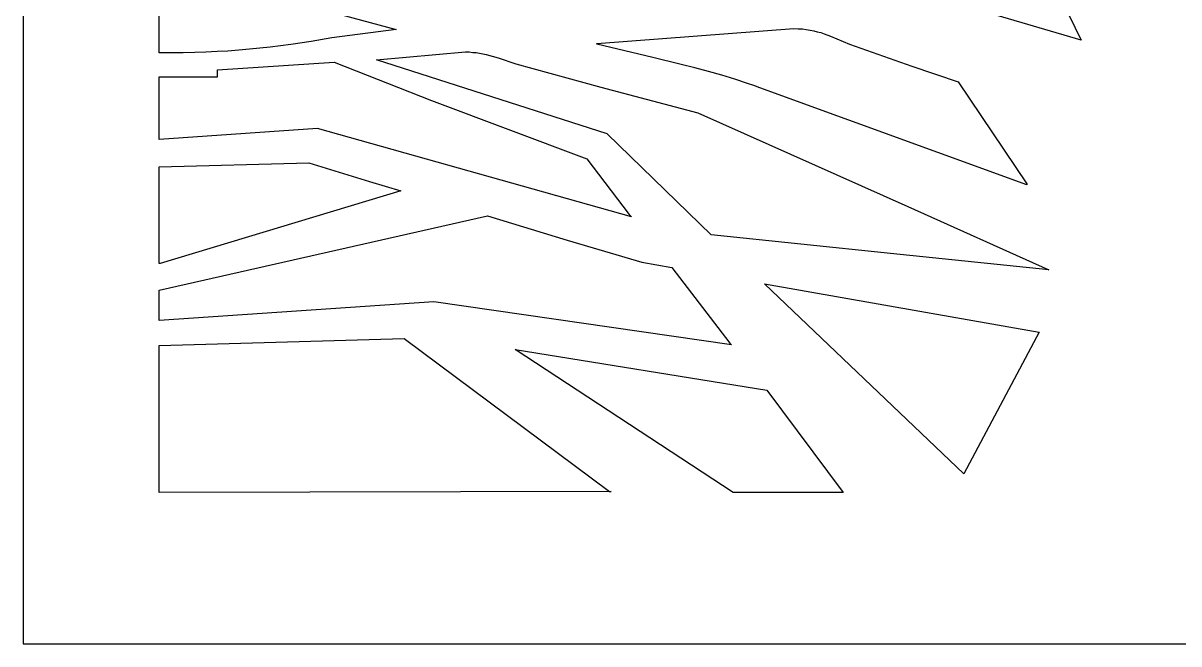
# Model space of a CAD drawing. Header units: centimetres. Extents: x -2.15 to 2.15, y -4.26 to 4.26.
# Drawn here: x -2.146 to 0.077, y -4.261 to -3.066 of the extents above; entities that cross this region are included whole.
import ezdxf

# ---------------------------------------------------------------- set-up
doc = ezdxf.new("R2010")
doc.units = ezdxf.units.CM
doc.header["$MEASUREMENT"] = 0
doc.layers.add('Layer 1', color=7, linetype='Continuous')

msp = doc.modelspace()

# ---------------------------------------------------------------- linework, layer by layer
at = {"layer": 'Layer 1', "color": 250}
for points, knots in [([(-2.14586, 4.26053), (-2.14586, 4.26053), (-2.14586, 4.26053), (-2.14586, 4.26053), (-2.14586, 4.26053), (-2.14586, 4.26053), (2.14587, 4.26053), (2.14587, 4.26053), (2.14587, 4.26053), (2.14587, 4.26053), (2.14587, 4.26053), (2.14587, 4.26053), (2.14587, 4.26053), (2.14587, 4.26053), (2.14587, -4.26054), (2.14587, -4.26054), (2.14587, -4.26054), (2.14587, -4.26054), (2.14587, -4.26054), (2.14587, -4.26054), (2.14587, -4.26054), (2.14587, -4.26054), (-2.14586, -4.26054), (-2.14586, -4.26054), (-2.14586, -4.26054), (-2.14586, -4.26054), (-2.14586, -4.26054), (-2.14586, -4.26054), (-2.14586, -4.26054), (-2.14586, -4.26054), (-2.14586, 4.26053), (-2.14586, 4.26053), (-2.14586, 4.26053), (-2.14586, 4.26053), (-2.14586, 4.26053), (-2.14586, 4.26053)], [0, 0, 0, 0, 0.1, 0.1, 0.1, 0.1, 0.2, 0.2, 0.2, 0.2, 0.3, 0.3, 0.3, 0.3, 0.4, 0.4, 0.4, 0.4, 0.5, 0.5, 0.5, 0.5, 0.6, 0.6, 0.6, 0.6, 0.7, 0.7, 0.7, 0.7, 0.8, 0.8, 0.8, 0.8, 1, 1, 1, 1]), ([(-1.88397, -3.12269), (-1.88397, -3.12269), (-1.88397, -3.12269), (-1.88397, -3.12269), (-1.88397, -3.12269), (-1.88397, -3.12269), (-1.86088, -3.12269), (-1.86088, -3.12269), (-1.86088, -3.12269), (-1.86088, -3.12269), (-1.83817, -3.12269), (-1.83817, -3.12269), (-1.83817, -3.12269), (-1.83817, -3.12269), (-1.81584, -3.12232), (-1.81584, -3.12232), (-1.81584, -3.12232), (-1.81584, -3.12232), (-1.79426, -3.12157), (-1.79426, -3.12157), (-1.79426, -3.12157), (-1.79426, -3.12157), (-1.7727, -3.12044), (-1.7727, -3.12044), (-1.7727, -3.12044), (-1.7727, -3.12044), (-1.75188, -3.11931), (-1.75188, -3.11931), (-1.75188, -3.11931), (-1.75188, -3.11931), (-1.73108, -3.11782), (-1.73108, -3.11782), (-1.73108, -3.11782), (-1.73108, -3.11782), (-1.71062, -3.11592), (-1.71062, -3.11592), (-1.71062, -3.11592), (-1.71062, -3.11592), (-1.69057, -3.11404), (-1.69057, -3.11404), (-1.69057, -3.11404), (-1.69057, -3.11404), (-1.67053, -3.11179), (-1.67053, -3.11179), (-1.67053, -3.11179), (-1.67053, -3.11179), (-1.65083, -3.10954), (-1.65083, -3.10954), (-1.65083, -3.10954), (-1.65083, -3.10954), (-1.63115, -3.10691), (-1.63115, -3.10691), (-1.63115, -3.10691), (-1.63115, -3.10691), (-1.59179, -3.1009), (-1.59179, -3.1009), (-1.59179, -3.1009), (-1.59179, -3.1009), (-1.55243, -3.09414), (-1.55243, -3.09414), (-1.55243, -3.09414), (-1.55243, -3.09414), (-1.55243, -3.09414), (-1.55243, -3.09414), (-1.55243, -3.09414), (-1.55243, -3.09414), (-1.4283, -3.07759), (-1.4283, -3.07759), (-1.4283, -3.07759), (-1.4283, -3.07759), (-1.4283, -3.07759), (-1.4283, -3.07759), (-1.4283, -3.07759), (-1.4283, -3.07759), (-1.6024, -3.031), (-1.6024, -3.031), (-1.6024, -3.031), (-1.6024, -3.031), (-1.6024, -3.031), (-1.6024, -3.031), (-1.6024, -3.031), (-1.6024, -3.031), (-1.88397, -2.72136), (-1.88397, -2.72136), (-1.88397, -2.72136), (-1.88397, -2.72136), (-1.88397, -2.72136), (-1.88397, -2.72136), (-1.88397, -2.72136), (-1.88397, -2.72136), (-1.88397, -3.12269), (-1.88397, -3.12269), (-1.88397, -3.12269), (-1.88397, -3.12269), (-1.88397, -3.12269), (-1.88397, -3.12269)], [0, 0, 0, 0, 0.04, 0.04, 0.04, 0.04, 0.08, 0.08, 0.08, 0.08, 0.12, 0.12, 0.12, 0.12, 0.16, 0.16, 0.16, 0.16, 0.2, 0.2, 0.2, 0.2, 0.24, 0.24, 0.24, 0.24, 0.28, 0.28, 0.28, 0.28, 0.32, 0.32, 0.32, 0.32, 0.36, 0.36, 0.36, 0.36, 0.4, 0.4, 0.4, 0.4, 0.44, 0.44, 0.44, 0.44, 0.48, 0.48, 0.48, 0.48, 0.52, 0.52, 0.52, 0.52, 0.56, 0.56, 0.56, 0.56, 0.6, 0.6, 0.6, 0.6, 0.64, 0.64, 0.64, 0.64, 0.68, 0.68, 0.68, 0.68, 0.72, 0.72, 0.72, 0.72, 0.76, 0.76, 0.76, 0.76, 0.8, 0.8, 0.8, 0.8, 0.84, 0.84, 0.84, 0.84, 0.88, 0.88, 0.88, 0.88, 0.92, 0.92, 0.92, 0.92, 1, 1, 1, 1]), ([(-0.83033, -2.75592), (-0.83033, -2.75592), (-0.83033, -2.75592), (-0.83033, -2.75592), (-0.83033, -2.75592), (-0.83033, -2.75592), (-0.65472, -2.93781), (-0.65472, -2.93781), (-0.65472, -2.93781), (-0.65472, -2.93781), (-0.65472, -2.93781), (-0.65472, -2.93781), (-0.65472, -2.93781), (-0.65472, -2.93781), (-0.11126, -3.09864), (-0.11126, -3.09864), (-0.11126, -3.09864), (-0.11126, -3.09864), (-0.11126, -3.09864), (-0.11126, -3.09864), (-0.11126, -3.09864), (-0.11126, -3.09864), (-0.23237, -2.84913), (-0.23237, -2.84913), (-0.23237, -2.84913), (-0.23237, -2.84913), (-0.23237, -2.84913), (-0.23237, -2.84913), (-0.23237, -2.84913), (-0.23237, -2.84913), (-0.83033, -2.75592), (-0.83033, -2.75592), (-0.83033, -2.75592), (-0.83033, -2.75592), (-0.83033, -2.75592), (-0.83033, -2.75592)], [0, 0, 0, 0, 0.1, 0.1, 0.1, 0.1, 0.2, 0.2, 0.2, 0.2, 0.3, 0.3, 0.3, 0.3, 0.4, 0.4, 0.4, 0.4, 0.5, 0.5, 0.5, 0.5, 0.6, 0.6, 0.6, 0.6, 0.7, 0.7, 0.7, 0.7, 0.8, 0.8, 0.8, 0.8, 1, 1, 1, 1]), ([(-0.6638, -3.07609), (-0.6638, -3.07609), (-0.6638, -3.07609), (-0.6638, -3.07609), (-0.6638, -3.07609), (-0.6638, -3.07609), (-1.04227, -3.10466), (-1.04227, -3.10466), (-1.04227, -3.10466), (-1.04227, -3.10466), (-1.04227, -3.10466), (-1.04227, -3.10466), (-1.04227, -3.10466), (-1.04227, -3.10466), (-1.04227, -3.10617), (-1.04227, -3.10617), (-1.04227, -3.10617), (-1.04227, -3.10617), (-1.04227, -3.10617), (-1.04227, -3.10617), (-1.04227, -3.10617), (-1.04227, -3.10617), (-0.9348, -3.13172), (-0.9348, -3.13172), (-0.9348, -3.13172), (-0.9348, -3.13172), (-0.9348, -3.13172), (-0.9348, -3.13172), (-0.9348, -3.13172), (-0.9348, -3.13172), (-0.88028, -3.14522), (-0.88028, -3.14522), (-0.88028, -3.14522), (-0.88028, -3.14522), (-0.85379, -3.15199), (-0.85379, -3.15199), (-0.85379, -3.15199), (-0.85379, -3.15199), (-0.82768, -3.15876), (-0.82768, -3.15876), (-0.82768, -3.15876), (-0.82768, -3.15876), (-0.80233, -3.16592), (-0.80233, -3.16592), (-0.80233, -3.16592), (-0.80233, -3.16592), (-0.77734, -3.17342), (-0.77734, -3.17342), (-0.77734, -3.17342), (-0.77734, -3.17342), (-0.75274, -3.18167), (-0.75274, -3.18167), (-0.75274, -3.18167), (-0.75274, -3.18167), (-0.74064, -3.18581), (-0.74064, -3.18581), (-0.74064, -3.18581), (-0.74064, -3.18581), (-0.7289, -3.19032), (-0.7289, -3.19032), (-0.7289, -3.19032), (-0.7289, -3.19032), (-0.7289, -3.19032), (-0.7289, -3.19032), (-0.7289, -3.19032), (-0.7289, -3.19032), (-0.21571, -3.37672), (-0.21571, -3.37672), (-0.21571, -3.37672), (-0.21571, -3.37672), (-0.21571, -3.37672), (-0.21571, -3.37672), (-0.21571, -3.37672), (-0.21571, -3.37672), (-0.21571, -3.37522), (-0.21571, -3.37522), (-0.21571, -3.37522), (-0.21571, -3.37522), (-0.21571, -3.37522), (-0.21571, -3.37522), (-0.21571, -3.37522), (-0.21571, -3.37522), (-0.34742, -3.17831), (-0.34742, -3.17831), (-0.34742, -3.17831), (-0.34742, -3.17831), (-0.34742, -3.17831), (-0.34742, -3.17831), (-0.34742, -3.17831), (-0.34742, -3.17831), (-0.43672, -3.14825), (-0.43672, -3.14825), (-0.43672, -3.14825), (-0.43672, -3.14825), (-0.43672, -3.14825), (-0.43672, -3.14825), (-0.43672, -3.14825), (-0.43672, -3.14825), (-0.55633, -3.10617), (-0.55633, -3.10617), (-0.55633, -3.10617), (-0.55633, -3.10617), (-0.55633, -3.10617), (-0.55633, -3.10617), (-0.55633, -3.10617), (-0.55633, -3.10617), (-0.56883, -3.10127), (-0.56883, -3.10127), (-0.56883, -3.10127), (-0.56883, -3.10127), (-0.58094, -3.09601), (-0.58094, -3.09601), (-0.58094, -3.09601), (-0.58094, -3.09601), (-0.59304, -3.09075), (-0.59304, -3.09075), (-0.59304, -3.09075), (-0.59304, -3.09075), (-0.60515, -3.08624), (-0.60515, -3.08624), (-0.60515, -3.08624), (-0.60515, -3.08624), (-0.61159, -3.08398), (-0.61159, -3.08398), (-0.61159, -3.08398), (-0.61159, -3.08398), (-0.6184, -3.08211), (-0.6184, -3.08211), (-0.6184, -3.08211), (-0.6184, -3.08211), (-0.62483, -3.08062), (-0.62483, -3.08062), (-0.62483, -3.08062), (-0.62483, -3.08062), (-0.63202, -3.0791), (-0.63202, -3.0791), (-0.63202, -3.0791), (-0.63202, -3.0791), (-0.63958, -3.07759), (-0.63958, -3.07759), (-0.63958, -3.07759), (-0.63958, -3.07759), (-0.64717, -3.07685), (-0.64717, -3.07685), (-0.64717, -3.07685), (-0.64717, -3.07685), (-0.65511, -3.07647), (-0.65511, -3.07647), (-0.65511, -3.07647), (-0.65511, -3.07647), (-0.6638, -3.07609), (-0.6638, -3.07609), (-0.6638, -3.07609), (-0.6638, -3.07609), (-0.6638, -3.07609), (-0.6638, -3.07609)], [0, 0, 0, 0, 0.025, 0.025, 0.025, 0.025, 0.05, 0.05, 0.05, 0.05, 0.075, 0.075, 0.075, 0.075, 0.1, 0.1, 0.1, 0.1, 0.125, 0.125, 0.125, 0.125, 0.15, 0.15, 0.15, 0.15, 0.175, 0.175, 0.175, 0.175, 0.2, 0.2, 0.2, 0.2, 0.225, 0.225, 0.225, 0.225, 0.25, 0.25, 0.25, 0.25, 0.275, 0.275, 0.275, 0.275, 0.3, 0.3, 0.3, 0.3, 0.325, 0.325, 0.325, 0.325, 0.35, 0.35, 0.35, 0.35, 0.375, 0.375, 0.375, 0.375, 0.4, 0.4, 0.4, 0.4, 0.425, 0.425, 0.425, 0.425, 0.45, 0.45, 0.45, 0.45, 0.475, 0.475, 0.475, 0.475, 0.5, 0.5, 0.5, 0.5, 0.525, 0.525, 0.525, 0.525, 0.55, 0.55, 0.55, 0.55, 0.575, 0.575, 0.575, 0.575, 0.6, 0.6, 0.6, 0.6, 0.625, 0.625, 0.625, 0.625, 0.65, 0.65, 0.65, 0.65, 0.675, 0.675, 0.675, 0.675, 0.7, 0.7, 0.7, 0.7, 0.725, 0.725, 0.725, 0.725, 0.75, 0.75, 0.75, 0.75, 0.775, 0.775, 0.775, 0.775, 0.8, 0.8, 0.8, 0.8, 0.825, 0.825, 0.825, 0.825, 0.85, 0.85, 0.85, 0.85, 0.875, 0.875, 0.875, 0.875, 0.9, 0.9, 0.9, 0.9, 0.925, 0.925, 0.925, 0.925, 0.95, 0.95, 0.95, 0.95, 1, 1, 1, 1]), ([(-1.29507, -3.1212), (-1.29507, -3.1212), (-1.29507, -3.1212), (-1.29507, -3.1212), (-1.29507, -3.1212), (-1.29507, -3.1212), (-1.46614, -3.13622), (-1.46614, -3.13622), (-1.46614, -3.13622), (-1.46614, -3.13622), (-1.46614, -3.13622), (-1.46614, -3.13622), (-1.46614, -3.13622), (-1.46614, -3.13622), (-1.0226, -3.27901), (-1.0226, -3.27901), (-1.0226, -3.27901), (-1.0226, -3.27901), (-1.0226, -3.27901), (-1.0226, -3.27901), (-1.0226, -3.27901), (-1.0226, -3.27901), (-0.82278, -3.4729), (-0.82278, -3.4729), (-0.82278, -3.4729), (-0.82278, -3.4729), (-0.82278, -3.4729), (-0.82278, -3.4729), (-0.82278, -3.4729), (-0.82278, -3.4729), (-0.4776, -3.509), (-0.4776, -3.509), (-0.4776, -3.509), (-0.4776, -3.509), (-0.4776, -3.509), (-0.4776, -3.509), (-0.4776, -3.509), (-0.4776, -3.509), (-0.17333, -3.54057), (-0.17333, -3.54057), (-0.17333, -3.54057), (-0.17333, -3.54057), (-0.17333, -3.54057), (-0.17333, -3.54057), (-0.17333, -3.54057), (-0.17333, -3.54057), (-0.44431, -3.41881), (-0.44431, -3.41881), (-0.44431, -3.41881), (-0.44431, -3.41881), (-0.44431, -3.41881), (-0.44431, -3.41881), (-0.44431, -3.41881), (-0.44431, -3.41881), (-0.8485, -3.23843), (-0.8485, -3.23843), (-0.8485, -3.23843), (-0.8485, -3.23843), (-0.8485, -3.23843), (-0.8485, -3.23843), (-0.8485, -3.23843), (-0.8485, -3.23843), (-1.03471, -3.18882), (-1.03471, -3.18882), (-1.03471, -3.18882), (-1.03471, -3.18882), (-1.03471, -3.18882), (-1.03471, -3.18882), (-1.03471, -3.18882), (-1.03471, -3.18882), (-1.19819, -3.14373), (-1.19819, -3.14373), (-1.19819, -3.14373), (-1.19819, -3.14373), (-1.19819, -3.14373), (-1.19819, -3.14373), (-1.19819, -3.14373), (-1.19819, -3.14373), (-1.20955, -3.13998), (-1.20955, -3.13998), (-1.20955, -3.13998), (-1.20955, -3.13998), (-1.22091, -3.13622), (-1.22091, -3.13622), (-1.22091, -3.13622), (-1.22091, -3.13622), (-1.23226, -3.13246), (-1.23226, -3.13246), (-1.23226, -3.13246), (-1.23226, -3.13246), (-1.24362, -3.12908), (-1.24362, -3.12908), (-1.24362, -3.12908), (-1.24362, -3.12908), (-1.25533, -3.1257), (-1.25533, -3.1257), (-1.25533, -3.1257), (-1.25533, -3.1257), (-1.26784, -3.12345), (-1.26784, -3.12345), (-1.26784, -3.12345), (-1.26784, -3.12345), (-1.27426, -3.12232), (-1.27426, -3.12232), (-1.27426, -3.12232), (-1.27426, -3.12232), (-1.28107, -3.12193), (-1.28107, -3.12193), (-1.28107, -3.12193), (-1.28107, -3.12193), (-1.28789, -3.1212), (-1.28789, -3.1212), (-1.28789, -3.1212), (-1.28789, -3.1212), (-1.29507, -3.1212), (-1.29507, -3.1212), (-1.29507, -3.1212), (-1.29507, -3.1212), (-1.29507, -3.1212), (-1.29507, -3.1212)], [0, 0, 0, 0, 0.0322581, 0.0322581, 0.0322581, 0.0322581, 0.0645161, 0.0645161, 0.0645161, 0.0645161, 0.0967742, 0.0967742, 0.0967742, 0.0967742, 0.1290323, 0.1290323, 0.1290323, 0.1290323, 0.1612903, 0.1612903, 0.1612903, 0.1612903, 0.1935484, 0.1935484, 0.1935484, 0.1935484, 0.2258065, 0.2258065, 0.2258065, 0.2258065, 0.2580645, 0.2580645, 0.2580645, 0.2580645, 0.2903226, 0.2903226, 0.2903226, 0.2903226, 0.3225806, 0.3225806, 0.3225806, 0.3225806, 0.3548387, 0.3548387, 0.3548387, 0.3548387, 0.3870968, 0.3870968, 0.3870968, 0.3870968, 0.4193548, 0.4193548, 0.4193548, 0.4193548, 0.4516129, 0.4516129, 0.4516129, 0.4516129, 0.483871, 0.483871, 0.483871, 0.483871, 0.516129, 0.516129, 0.516129, 0.516129, 0.5483871, 0.5483871, 0.5483871, 0.5483871, 0.5806452, 0.5806452, 0.5806452, 0.5806452, 0.6129032, 0.6129032, 0.6129032, 0.6129032, 0.6451613, 0.6451613, 0.6451613, 0.6451613, 0.6774194, 0.6774194, 0.6774194, 0.6774194, 0.7096774, 0.7096774, 0.7096774, 0.7096774, 0.7419355, 0.7419355, 0.7419355, 0.7419355, 0.7741935, 0.7741935, 0.7741935, 0.7741935, 0.8064516, 0.8064516, 0.8064516, 0.8064516, 0.8387097, 0.8387097, 0.8387097, 0.8387097, 0.8709677, 0.8709677, 0.8709677, 0.8709677, 0.9032258, 0.9032258, 0.9032258, 0.9032258, 0.9354839, 0.9354839, 0.9354839, 0.9354839, 1, 1, 1, 1]), ([(-1.77194, -3.15575), (-1.77194, -3.15575), (-1.77194, -3.15575), (-1.77194, -3.15575), (-1.77194, -3.15575), (-1.77194, -3.15575), (-1.77194, -3.16929), (-1.77194, -3.16929), (-1.77194, -3.16929), (-1.77194, -3.16929), (-1.77194, -3.16929), (-1.77194, -3.16929), (-1.77194, -3.16929), (-1.77194, -3.16929), (-1.88397, -3.16929), (-1.88397, -3.16929), (-1.88397, -3.16929), (-1.88397, -3.16929), (-1.88397, -3.16929), (-1.88397, -3.16929), (-1.88397, -3.16929), (-1.88397, -3.16929), (-1.88397, -3.28953), (-1.88397, -3.28953), (-1.88397, -3.28953), (-1.88397, -3.28953), (-1.88397, -3.28953), (-1.88397, -3.28953), (-1.88397, -3.28953), (-1.88397, -3.28953), (-1.57968, -3.2685), (-1.57968, -3.2685), (-1.57968, -3.2685), (-1.57968, -3.2685), (-1.57968, -3.2685), (-1.57968, -3.2685), (-1.57968, -3.2685), (-1.57968, -3.2685), (-0.97566, -3.43834), (-0.97566, -3.43834), (-0.97566, -3.43834), (-0.97566, -3.43834), (-0.97566, -3.43834), (-0.97566, -3.43834), (-0.97566, -3.43834), (-0.97566, -3.43834), (-0.98019, -3.43383), (-0.98019, -3.43383), (-0.98019, -3.43383), (-0.98019, -3.43383), (-0.98019, -3.43383), (-0.98019, -3.43383), (-0.98019, -3.43383), (-0.98019, -3.43383), (-1.06195, -3.32712), (-1.06195, -3.32712), (-1.06195, -3.32712), (-1.06195, -3.32712), (-1.06195, -3.32712), (-1.06195, -3.32712), (-1.06195, -3.32712), (-1.06195, -3.32712), (-1.36018, -3.21438), (-1.36018, -3.21438), (-1.36018, -3.21438), (-1.36018, -3.21438), (-1.36018, -3.21438), (-1.36018, -3.21438), (-1.36018, -3.21438), (-1.36018, -3.21438), (-1.54789, -3.14073), (-1.54789, -3.14073), (-1.54789, -3.14073), (-1.54789, -3.14073), (-1.54789, -3.14073), (-1.54789, -3.14073), (-1.54789, -3.14073), (-1.54789, -3.14073), (-1.77194, -3.15575), (-1.77194, -3.15575), (-1.77194, -3.15575), (-1.77194, -3.15575), (-1.77194, -3.15575), (-1.77194, -3.15575)], [0, 0, 0, 0, 0.0454545, 0.0454545, 0.0454545, 0.0454545, 0.0909091, 0.0909091, 0.0909091, 0.0909091, 0.1363636, 0.1363636, 0.1363636, 0.1363636, 0.1818182, 0.1818182, 0.1818182, 0.1818182, 0.2272727, 0.2272727, 0.2272727, 0.2272727, 0.2727273, 0.2727273, 0.2727273, 0.2727273, 0.3181818, 0.3181818, 0.3181818, 0.3181818, 0.3636364, 0.3636364, 0.3636364, 0.3636364, 0.4090909, 0.4090909, 0.4090909, 0.4090909, 0.4545455, 0.4545455, 0.4545455, 0.4545455, 0.5, 0.5, 0.5, 0.5, 0.5454545, 0.5454545, 0.5454545, 0.5454545, 0.5909091, 0.5909091, 0.5909091, 0.5909091, 0.6363636, 0.6363636, 0.6363636, 0.6363636, 0.6818182, 0.6818182, 0.6818182, 0.6818182, 0.7272727, 0.7272727, 0.7272727, 0.7272727, 0.7727273, 0.7727273, 0.7727273, 0.7727273, 0.8181818, 0.8181818, 0.8181818, 0.8181818, 0.8636364, 0.8636364, 0.8636364, 0.8636364, 0.9090909, 0.9090909, 0.9090909, 0.9090909, 1, 1, 1, 1]), ([(-1.88397, -3.34214), (-1.88397, -3.34214), (-1.88397, -3.34214), (-1.88397, -3.34214), (-1.88397, -3.34214), (-1.88397, -3.34214), (-1.88397, -3.52852), (-1.88397, -3.52852), (-1.88397, -3.52852), (-1.88397, -3.52852), (-1.88397, -3.52852), (-1.88397, -3.52852), (-1.88397, -3.52852), (-1.88397, -3.52852), (-1.88245, -3.52852), (-1.88245, -3.52852), (-1.88245, -3.52852), (-1.88245, -3.52852), (-1.88245, -3.52852), (-1.88245, -3.52852), (-1.88245, -3.52852), (-1.88245, -3.52852), (-1.41921, -3.38874), (-1.41921, -3.38874), (-1.41921, -3.38874), (-1.41921, -3.38874), (-1.41921, -3.38874), (-1.41921, -3.38874), (-1.41921, -3.38874), (-1.41921, -3.38874), (-1.47977, -3.3707), (-1.47977, -3.3707), (-1.47977, -3.3707), (-1.47977, -3.3707), (-1.47977, -3.3707), (-1.47977, -3.3707), (-1.47977, -3.3707), (-1.47977, -3.3707), (-1.59634, -3.33462), (-1.59634, -3.33462), (-1.59634, -3.33462), (-1.59634, -3.33462), (-1.59634, -3.33462), (-1.59634, -3.33462), (-1.59634, -3.33462), (-1.59634, -3.33462), (-1.88397, -3.34214), (-1.88397, -3.34214), (-1.88397, -3.34214), (-1.88397, -3.34214), (-1.88397, -3.34214), (-1.88397, -3.34214)], [0, 0, 0, 0, 0.0714286, 0.0714286, 0.0714286, 0.0714286, 0.1428571, 0.1428571, 0.1428571, 0.1428571, 0.2142857, 0.2142857, 0.2142857, 0.2142857, 0.2857143, 0.2857143, 0.2857143, 0.2857143, 0.3571429, 0.3571429, 0.3571429, 0.3571429, 0.4285714, 0.4285714, 0.4285714, 0.4285714, 0.5, 0.5, 0.5, 0.5, 0.5714286, 0.5714286, 0.5714286, 0.5714286, 0.6428571, 0.6428571, 0.6428571, 0.6428571, 0.7142857, 0.7142857, 0.7142857, 0.7142857, 0.7857143, 0.7857143, 0.7857143, 0.7857143, 0.8571429, 0.8571429, 0.8571429, 0.8571429, 1, 1, 1, 1]), ([(-1.88397, -3.57963), (-1.88397, -3.57963), (-1.88397, -3.57963), (-1.88397, -3.57963), (-1.88397, -3.57963), (-1.88397, -3.57963), (-1.88397, -3.63825), (-1.88397, -3.63825), (-1.88397, -3.63825), (-1.88397, -3.63825), (-1.88397, -3.63825), (-1.88397, -3.63825), (-1.88397, -3.63825), (-1.88397, -3.63825), (-1.35564, -3.60218), (-1.35564, -3.60218), (-1.35564, -3.60218), (-1.35564, -3.60218), (-1.35564, -3.60218), (-1.35564, -3.60218), (-1.35564, -3.60218), (-1.35564, -3.60218), (-0.78342, -3.68486), (-0.78342, -3.68486), (-0.78342, -3.68486), (-0.78342, -3.68486), (-0.78342, -3.68486), (-0.78342, -3.68486), (-0.78342, -3.68486), (-0.78342, -3.68486), (-0.78643, -3.68183), (-0.78643, -3.68183), (-0.78643, -3.68183), (-0.78643, -3.68183), (-0.78643, -3.68183), (-0.78643, -3.68183), (-0.78643, -3.68183), (-0.78643, -3.68183), (-0.89845, -3.53605), (-0.89845, -3.53605), (-0.89845, -3.53605), (-0.89845, -3.53605), (-0.89845, -3.53605), (-0.89845, -3.53605), (-0.89845, -3.53605), (-0.89845, -3.53605), (-0.95598, -3.52553), (-0.95598, -3.52553), (-0.95598, -3.52553), (-0.95598, -3.52553), (-0.95598, -3.52553), (-0.95598, -3.52553), (-0.95598, -3.52553), (-0.95598, -3.52553), (-1.09979, -3.48343), (-1.09979, -3.48343), (-1.09979, -3.48343), (-1.09979, -3.48343), (-1.09979, -3.48343), (-1.09979, -3.48343), (-1.09979, -3.48343), (-1.09979, -3.48343), (-1.25269, -3.43684), (-1.25269, -3.43684), (-1.25269, -3.43684), (-1.25269, -3.43684), (-1.25269, -3.43684), (-1.25269, -3.43684), (-1.25269, -3.43684), (-1.25269, -3.43684), (-1.88397, -3.57963), (-1.88397, -3.57963), (-1.88397, -3.57963), (-1.88397, -3.57963), (-1.88397, -3.57963), (-1.88397, -3.57963)], [0, 0, 0, 0, 0.05, 0.05, 0.05, 0.05, 0.1, 0.1, 0.1, 0.1, 0.15, 0.15, 0.15, 0.15, 0.2, 0.2, 0.2, 0.2, 0.25, 0.25, 0.25, 0.25, 0.3, 0.3, 0.3, 0.3, 0.35, 0.35, 0.35, 0.35, 0.4, 0.4, 0.4, 0.4, 0.45, 0.45, 0.45, 0.45, 0.5, 0.5, 0.5, 0.5, 0.55, 0.55, 0.55, 0.55, 0.6, 0.6, 0.6, 0.6, 0.65, 0.65, 0.65, 0.65, 0.7, 0.7, 0.7, 0.7, 0.75, 0.75, 0.75, 0.75, 0.8, 0.8, 0.8, 0.8, 0.85, 0.85, 0.85, 0.85, 0.9, 0.9, 0.9, 0.9, 1, 1, 1, 1]), ([(-0.71982, -3.56761), (-0.71982, -3.56761), (-0.71982, -3.56761), (-0.71982, -3.56761), (-0.71982, -3.56761), (-0.71982, -3.56761), (-0.33683, -3.93287), (-0.33683, -3.93287), (-0.33683, -3.93287), (-0.33683, -3.93287), (-0.33683, -3.93287), (-0.33683, -3.93287), (-0.33683, -3.93287), (-0.33683, -3.93287), (-0.19148, -3.6608), (-0.19148, -3.6608), (-0.19148, -3.6608), (-0.19148, -3.6608), (-0.19148, -3.6608), (-0.19148, -3.6608), (-0.19148, -3.6608), (-0.19148, -3.6608), (-0.71982, -3.56761), (-0.71982, -3.56761), (-0.71982, -3.56761), (-0.71982, -3.56761), (-0.71982, -3.56761), (-0.71982, -3.56761)], [0, 0, 0, 0, 0.125, 0.125, 0.125, 0.125, 0.25, 0.25, 0.25, 0.25, 0.375, 0.375, 0.375, 0.375, 0.5, 0.5, 0.5, 0.5, 0.625, 0.625, 0.625, 0.625, 0.75, 0.75, 0.75, 0.75, 1, 1, 1, 1]), ([(-1.88397, -3.68636), (-1.88397, -3.68636), (-1.88397, -3.68636), (-1.88397, -3.68636), (-1.88397, -3.68636), (-1.88397, -3.68636), (-1.88397, -3.96894), (-1.88397, -3.96894), (-1.88397, -3.96894), (-1.88397, -3.96894), (-1.88397, -3.96894), (-1.88397, -3.96894), (-1.88397, -3.96894), (-1.88397, -3.96894), (-1.01502, -3.96744), (-1.01502, -3.96744), (-1.01502, -3.96744), (-1.01502, -3.96744), (-1.01502, -3.96744), (-1.01502, -3.96744), (-1.01502, -3.96744), (-1.01502, -3.96744), (-1.01806, -3.96744), (-1.01806, -3.96744), (-1.01806, -3.96744), (-1.01806, -3.96744), (-1.01806, -3.96744), (-1.01806, -3.96744), (-1.01806, -3.96744), (-1.01806, -3.96744), (-1.41316, -3.67283), (-1.41316, -3.67283), (-1.41316, -3.67283), (-1.41316, -3.67283), (-1.41316, -3.67283), (-1.41316, -3.67283), (-1.41316, -3.67283), (-1.41316, -3.67283), (-1.88397, -3.68636), (-1.88397, -3.68636), (-1.88397, -3.68636), (-1.88397, -3.68636), (-1.88397, -3.68636), (-1.88397, -3.68636)], [0, 0, 0, 0, 0.0833333, 0.0833333, 0.0833333, 0.0833333, 0.1666667, 0.1666667, 0.1666667, 0.1666667, 0.25, 0.25, 0.25, 0.25, 0.3333333, 0.3333333, 0.3333333, 0.3333333, 0.4166667, 0.4166667, 0.4166667, 0.4166667, 0.5, 0.5, 0.5, 0.5, 0.5833333, 0.5833333, 0.5833333, 0.5833333, 0.6666667, 0.6666667, 0.6666667, 0.6666667, 0.75, 0.75, 0.75, 0.75, 0.8333333, 0.8333333, 0.8333333, 0.8333333, 1, 1, 1, 1]), ([(-1.19972, -3.69387), (-1.19972, -3.69387), (-1.19972, -3.69387), (-1.19972, -3.69387), (-1.19972, -3.69387), (-1.19972, -3.69387), (-0.78037, -3.96894), (-0.78037, -3.96894), (-0.78037, -3.96894), (-0.78037, -3.96894), (-0.78037, -3.96894), (-0.78037, -3.96894), (-0.78037, -3.96894), (-0.78037, -3.96894), (-0.56843, -3.96894), (-0.56843, -3.96894), (-0.56843, -3.96894), (-0.56843, -3.96894), (-0.56843, -3.96894), (-0.56843, -3.96894), (-0.56843, -3.96894), (-0.56843, -3.96894), (-0.71529, -3.77205), (-0.71529, -3.77205), (-0.71529, -3.77205), (-0.71529, -3.77205), (-0.71529, -3.77205), (-0.71529, -3.77205), (-0.71529, -3.77205), (-0.71529, -3.77205), (-1.19972, -3.69387), (-1.19972, -3.69387), (-1.19972, -3.69387), (-1.19972, -3.69387), (-1.19972, -3.69387), (-1.19972, -3.69387)], [0, 0, 0, 0, 0.1, 0.1, 0.1, 0.1, 0.2, 0.2, 0.2, 0.2, 0.3, 0.3, 0.3, 0.3, 0.4, 0.4, 0.4, 0.4, 0.5, 0.5, 0.5, 0.5, 0.6, 0.6, 0.6, 0.6, 0.7, 0.7, 0.7, 0.7, 0.8, 0.8, 0.8, 0.8, 1, 1, 1, 1])]:
    msp.add_open_spline(points, degree=3, knots=knots, dxfattribs=at)

doc.saveas('drawing.dxf')
